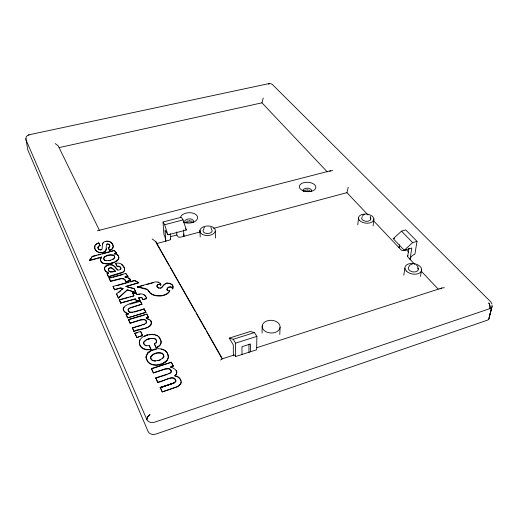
<?xml version="1.0" encoding="UTF-8"?>
<svg xmlns="http://www.w3.org/2000/svg" width="518" height="518" viewBox="0 0 518 518"><rect width="100%" height="100%" fill="white"/><g stroke="black" fill="none" stroke-linecap="round" stroke-linejoin="round"><path stroke-width="0.78" d="M241.977 354.493L241.984 346.704L250.459 343.991L250.388 351.774M248.938 352.777L249.003 344.14M233.372 355.86L233.275 344.852L229.267 338.105L250.207 331.52L254.448 332.569L256.863 336.383L256.656 349.754L235.638 356.539A5.853 1.554 72.5 0 0 233.663 355.167L221.646 359.006L220.655 360.068M262.056 333.068L262.205 325.887M279.798 334.486L280.076 327.305A8.968 6.358 2.7 0 0 267.21 320.843A8.968 6.358 2.7 0 0 266.123 331.805A8.968 6.358 2.7 0 0 280.076 327.305M108.281 269.334L108.767 268.305L110.658 267.651A1.988 1.269 -7.9 0 1 111.655 267.728L115.417 271.018L110.865 271.808A2.959 1.891 -7.9 0 1 110.056 271.613C108.476 271.141 107.75 268.007 108.806 270.94A4.04 2.584 -7.9 0 0 108.935 271.115M157.809 287.71A3.289 2.189 -5.3 0 1 157.485 287.419A4.125 2.739 -5.3 0 1 157.122 286.901L156.948 286.344A3.095 2.059 -5.3 0 1 157.096 285.483L157.491 284.984A1.897 1.263 -5.4 0 1 158.081 284.615L159.11 284.466A2.46 1.632 -5.4 0 1 159.868 284.673L160.062 284.764A5.381 3.581 -5.6 0 1 160.632 285.088L160.748 284.473A5.374 3.561 -5.6 0 0 159.952 283.068L157.938 281.98L155.309 281.915L137.393 286.868L147.539 289.711L150.343 293.324L153.011 294.962L156.779 295.914L160.722 295.985A12.464 8.301 -5.4 0 0 162.212 295.778C165.067 295.059 169.302 293.835 169.703 290.436L167.864 290.766L166.964 289.666M357.789 224.883L358.514 218.084M373.102 225.88L373.925 219.082M327.259 171.859L261.946 102.829L263.228 98.025M106.358 248.718C105.471 253.859 96.762 253.742 95.047 249.009A13.682 8.418 -7.5 0 1 94.619 247.598L94.69 246.115L95.506 244.664A5.186 3.179 -7.9 0 1 96.562 243.803L98.776 242.871L100.052 245.765L98.841 246.296A2.752 1.696 -7.9 0 0 98.426 246.678L98.064 247.403L98.511 246.238A2.454 1.509 -7.9 0 1 99.139 245.785L100.013 245.461M399.495 244.729L399.048 247.727A4.947 3.082 -41.6 0 1 399.501 246.335M368 214.912L346.937 192.651L348.232 187.315M403.8 275.213L404.895 268.195M407.66 256.436L408.961 248.141M492.1 306.539L489.193 317.288A5.601 3.535 15.3 0 1 487.082 320.292L155.892 434.084A6.151 4.915 -10.4 0 1 148.103 431.494L27.797 149.916L25.9 138.811L26.204 136.972L27.299 135.58L29.027 134.822A4.079 0.427 76.2 0 0 28.885 135.36M416.99 241.343L414.892 254.17A5.038 3.069 -41.4 0 0 410.01 259.311L411.823 247.986L404.228 250.259L393.22 238.675L401.495 231.164L405.749 229.921L416.99 241.343L412.678 242.625L404.228 250.259M420.474 276.405L421.684 269.379M181.203 381.947L180.75 384.136L177.616 386.784L162.218 391.932L160.204 387.36L172.779 383.262L175.427 381.734A2.791 2.111 -6.4 0 0 175.796 380.995L175.667 379.759L174.54 378.269L173.07 377.732L171.167 377.79L157.725 382.31C162.646 382.556 171.885 374.054 175.79 380.361A3.762 2.849 -6.5 0 1 175.861 380.95L175.835 381.254A2.486 1.884 -6.4 0 1 175.667 381.721L174.508 382.828M139.977 340.073C138.325 343.395 140.041 346.963 143.039 348.763L146.652 349.818L151.042 349.533L149.255 345.545C147.047 346.212 143.46 345.228 143.648 342.463A3.872 2.771 -7.6 0 1 144.017 341.511L147.112 339.29A11.396 8.21 -7.3 0 1 148.355 338.837A11.001 7.925 -7.3 0 1 149.216 338.591A11.927 8.599 -7.3 0 1 150.103 338.396L154.325 338.429A4.021 2.875 -7.1 0 1 155.95 339.432L156.676 341.841L155.996 343.123M128.328 310.735L129.506 311.901A3.017 2.053 -7.8 0 0 130.439 312.199L133.825 311.888L144.224 308.864L145.914 312.509L127.622 317.884L126.12 314.672L128.678 313.921C113.287 307.342 134.499 301.644 140.294 300.945L141.913 304.202L129.973 307.77L128.076 309.492L128.619 311.46M103.568 258.359C104.966 254.953 110.049 254.39 113.293 255.037L114.569 256.119L114.743 257.401C112.626 260.34 108.132 261.189 104.785 260.217L103.568 258.359C105.666 255.335 110.185 254.539 113.578 255.458L114.601 256.423L114.75 257.789L112.801 259.576M169.703 290.436L169.729 290.753C166.867 295.746 159.816 296.419 154.694 295.195A10.477 6.987 -5.5 0 1 149.352 291.906C147.507 287.257 141.226 288.455 137.393 286.868M488.824 319.082L491.731 307.394L489.193 317.288M167.042 289.517C167.372 286.687 171.918 286.027 172.662 288.902L173.07 287.6A6.378 4.254 -4.9 0 0 173.077 286.778L172.585 285.185A6.326 4.215 -4.9 0 0 171.937 284.466L169.736 283.327L167.256 283.068A3.568 2.37 -4.8 0 0 166.181 283.307L164.18 284.479L161.402 287.561A2.428 1.612 -5.4 0 1 160.586 287.885A2.622 1.742 -5.4 0 1 160.017 287.982L158.89 287.904A2.849 1.891 -5.3 0 1 158.009 287.542L156.954 286.195L157.278 284.861A2.091 1.392 -5.4 0 1 157.737 284.466L159.266 284.181L160.794 284.9M172.662 288.902L172.863 285.968M109.777 264.951L111.124 264.607L113.319 265.294L118.059 270.046A1.321 0.848 -7.5 0 0 118.894 270.059L120.487 269.366L120.901 268.473L120.59 267.437L119.833 266.517L118.635 266.09L117.049 266.213L115.631 263.299C118.745 262.49 122.442 263.636 123.808 266.725A18.227 11.649 -8.2 0 1 124.424 268.324L124.527 268.868A8.463 5.42 -7.7 0 1 124.547 269.664L124.495 270.046A5.944 3.807 -7.5 0 1 124.32 270.603L123.724 271.484A3.917 2.512 -7.4 0 1 122.954 272.079L110.107 275.939L108.547 277.039L122.118 272.818A4.727 3.03 -7.5 0 0 122.85 272.474L124.203 271.205A5.322 3.412 -7.5 0 0 124.462 270.623L124.592 269.846A8.139 5.212 -7.7 0 0 124.566 269.231L124.462 268.667A17.897 11.441 -8.2 0 0 123.841 267.035L121.555 264.381M416.608 265.235L417.689 266.375L418.324 269.146L417.806 270.713C415.281 272.811 411.409 272.157 409.065 270.092L408.249 268.434L408.78 266.88L409.842 265.086L412.425 264.038M98.893 249.177L98.97 249.514L98.433 248.718A5.899 3.632 -7.8 0 1 98.18 248.29L98.019 247.125L98.031 247.818A5.4 3.322 -7.8 0 0 98.09 248.226L98.129 248.362M114.996 266.802L116.11 268.583M102.409 244.153L103.354 242.638M106.054 266.207L107.045 265.352A7.019 4.474 -8 0 1 107.977 265.015L108.288 264.925A6.76 4.312 -8 0 1 109.259 264.711L111.603 264.97M370.234 216.304L370.843 218.881L370.26 220.221C367.89 221.944 364.426 221.555 362.237 219.703L361.59 218.285L362.186 216.958M172.857 288.105L172.643 288.591C171.62 284.816 165.572 287.38 167.236 290.727M151.062 350.479L147.617 353.444L146.173 356.624C146.244 368.538 166.071 367.417 168.356 357.187C168.337 346.73 153.127 346.678 147.617 353.082L146.154 356.222L146.18 358.029L148.006 361.836A9.836 7.2 -7.3 0 0 158.029 364.756C162.231 363.791 167.515 362.406 168.395 357.426L167.657 353.742L166.446 351.955A9.836 7.187 -7.1 0 0 164.912 350.602M95.059 245.636L94.749 248.349A14.193 8.741 -7.5 0 0 95.066 249.268A15.158 9.33 -7.4 0 0 95.37 249.87A14.4 8.864 -7.5 0 0 95.733 250.434L98.647 252.544L103.186 252.486C107.686 251.89 105.614 247.241 106.462 244.451A1.807 1.114 -7.5 0 1 106.831 244.153L108.327 243.926L109.091 244.354L109.822 245.895L109.421 247.261L109.835 246.095L109.583 245.072M104.863 267.417L104.681 267.806A5.763 3.671 -8 0 0 104.519 268.421L104.856 270.273M304.131 191.252L304.435 190.715M145.992 323.53L146.568 322.52L146.238 320.946L145.014 319.748A3.03 2.104 -7.3 0 0 144.464 319.535A3.212 2.234 -7.3 0 0 143.46 319.386L140.507 319.781L130.109 323.2L140.689 320.079L143.913 319.736A3.16 2.195 -7.3 0 1 145.254 320.176L146.348 321.419M124.119 307.064C121.814 310.088 125.375 313.914 128.645 313.85L128.606 313.532M170.979 372.584L171.27 371.367L170.448 369.464A3.846 2.875 -6.7 0 0 167.631 368.44L164.996 368.874L153.341 372.928L165.022 369.198L168.764 368.887A3.827 2.862 -6.7 0 1 170.966 370.454M163.83 356.591C161.629 360.288 156.151 361.622 152.24 360.172L150.9 358.657L150.66 356.805C152.862 353.101 158.359 351.787 162.276 353.25L163.604 354.772L163.83 356.591L162.665 358.611M362.451 216.148L363.079 215.21L364.368 214.575M203.969 229.021L203.017 230.4L203.296 231.87C205.329 234.058 208.896 233.961 211.286 232.407L212.225 231.022L210.865 227.402M153.6 360.891L152.208 360.45L150.926 358.974L150.712 357.064C152.998 353.425 158.443 352.072 162.361 353.613L163.63 355.095L163.83 356.98M185.975 222.235L186.409 221.639M101.709 257.323L89.4 260.612L92.249 256.339L114.323 250.466L116.459 253.224L114.31 253.794L116.421 252.913M89.4 260.612L92.288 256.643L96.86 255.432M163.021 286.104L163.876 285.094A7.679 5.128 -4.7 0 1 164.685 284.408L165.643 283.845M176.198 376.379L174.877 375.731L176.23 374.132C180.154 368.57 165.294 366.511 173.271 365.98L171.406 362.231L151.418 368.563L153.341 372.928M174.896 376.055L176.23 374.501L176.664 372.656L176.088 370.655M162.354 287.089L161.661 287.736M203.697 228.244L204.584 227.272M96.465 244.198L98.776 242.871L100.052 245.765M170.746 372.863L169.509 373.685M118.382 298.09L127.311 289.73L135.981 292.521L127.35 290.041L118.382 298.09L116.537 293.913L122.999 288.52L121.859 289.815M118.92 292.269L120.688 290.799M163.526 363.001L166.958 360.34M146.575 335.47L147.235 334.958L144.282 336.357L147.235 334.958L151.114 334.337A11.61 8.32 -7.3 0 1 153.231 334.388L155.866 334.965A8.832 6.32 -7.2 0 1 157.537 335.761L158.035 336.098A10.535 7.543 -7.3 0 1 159.641 337.671L161.072 341.446A9.693 6.948 -7.2 0 1 160.865 343.214L160.703 343.687A7.796 5.588 -7.1 0 1 159.615 345.383L156.19 347.85L159.337 345.998A7.122 5.115 -7.1 0 0 160.379 344.716A8.644 6.197 -7.2 0 0 160.968 343.266L161.104 342.256A11.409 8.178 -7.4 0 0 160.956 340.721L159.427 337.684M147.617 353.082L150.466 351.198M156.19 347.85L154.364 343.822L155.983 342.78L156.611 340.792M161.454 287.859L161.02 288.066A2.655 1.768 -5.4 0 1 160.541 288.215A2.467 1.645 -5.4 0 1 160.295 288.261M174.165 383.022L160.23 387.684L165.307 386.033M186.467 222.798L188.092 221.95L190.164 221.827L191.906 222.462M329.675 171.244L332.627 170.448M109.674 241.776L112.056 243.583A15.365 9.454 -8.1 0 1 112.633 244.496L113.261 246.762L112.626 248.601A5.413 3.341 -7.6 0 1 112.095 249.152A5.193 3.205 -7.6 0 1 110.994 249.896L109.557 250.485L108.236 247.546L109.382 246.956M157.725 382.31L155.756 377.849L168.486 373.75L170.72 372.539A2.661 1.988 -6.6 0 0 171.225 371.678L170.94 370.13M440.028 288.934L441.789 288.034L444.34 287.717M97.39 230.782L330.724 170.7M108.547 277.039L107.084 273.685L108.663 273.012L105.491 271.05M107.122 273.996L108.709 273.323L105.536 271.367L104.468 268.706A6.514 4.144 -7.9 0 1 104.526 267.864L104.746 267.243A4.584 2.914 -8 0 1 106.248 265.747L106.287 266.058A4.837 3.082 -8 0 1 107.058 265.669M173.491 382.983L174.229 382.653M151.152 350.777L156.397 349.119M168.486 373.75L169.613 373.303M305.018 190.268L305.827 189.951M169.25 290.935L169.729 290.753M146.542 335.152L142.392 337.121L139.944 339.75C136.875 346.341 145.318 351.139 151.01 349.21M187.121 221.141L188.034 220.797M142.89 324.98L144.677 324.339M159.24 360.353L160.263 359.991M109.557 250.485L112.192 248.724L113.215 246.71A8.968 5.523 -7.7 0 0 113.17 245.81L112.775 244.561A15.864 9.758 -8.1 0 0 112.283 243.654C110.069 239.445 101.165 240.553 102.337 246.056L102.04 249.067A1.794 1.101 -8 0 1 101.664 249.365L100.356 249.67L99.048 249.287M160.23 387.684L173.433 383.268M162.218 391.932L177.583 386.467L180.685 383.89C182.491 379.992 178.704 376.036 174.877 375.731M168.208 385.088L171.808 383.585M256.863 347.695L441.789 288.034M155.788 378.172L167.152 374.52M144.405 344.846L143.674 343.408A3.866 2.771 -7.6 0 1 143.777 342.392L145.998 340.164A9.777 7.038 -7.3 0 1 147.196 339.588L149.993 338.74A10.049 7.233 -7.3 0 1 151.405 338.532L153.593 338.571A4.099 2.933 -7.1 0 1 154.358 338.753A4.409 3.16 -7.2 0 1 155.406 339.251L156.378 340.352M170.597 367.165L173.271 365.98M112.218 262.904L112.866 262.697A12.27 7.666 -7.7 0 0 114.711 261.966L117.677 259.958A7.032 4.416 -7.6 0 0 118.81 257.465L118.415 255.886M151.45 368.881L171.406 362.231M235.638 356.539L235.554 343.149L256.863 336.383M229.267 338.105L233.229 339.264L254.448 332.569M136.823 337.568L142.56 335.502L140.637 331.455L134.894 333.184L136.823 337.568L142.56 335.502M150.045 320.182C156.475 329.17 136.894 329.021 134.045 331.63L134.007 331.306C138.902 328.166 149.087 329.804 151.405 323.2C153.257 318.693 141.136 318.389 148.401 317.262L146.801 314.05L128.464 319.451L130.109 323.2M134.926 333.501L137.794 332.64M134.045 331.63L132.368 327.797L144.632 324.028L146.529 322.228L146.238 320.946M132.401 328.114L136.15 326.994M137.646 326.547L141.395 325.427M146.516 318.143L148.401 317.262M134.518 312.03L138.403 310.891M128.503 319.768L144.541 315.041M126.12 314.672L128.639 313.604M139.866 310.463L144.224 308.864M393.22 238.675L394.716 238.241M127.622 317.884L145.882 312.192M129.999 304.247L139.588 301.476M141.913 304.202L129.992 308.093L128.691 308.864L128.101 309.835L128.257 310.58M136.584 301.301L135.489 299.074L120.772 302.978L135.457 298.756L136.584 301.301L139.873 300.356L138.733 297.818L140.423 297.358L142.21 297.785L142.968 299.669L146.626 298.614C146.082 294.082 140.773 292.832 137.147 294.619L136.668 293.654L132.343 292.424L133.916 295.869L130.07 296.969M138.733 297.818L141.556 297.656L142.754 299.067M136.551 300.99L139.841 300.039M146.594 298.303L142.968 299.669M120.811 303.295L119.257 299.734L133.916 295.869M119.295 300.051L128.529 297.41M89.355 260.301L101.664 257.012L100.421 258.845L100.304 259.829L101.606 262.205A6.734 4.228 -7.9 0 0 102.836 262.989A7.207 4.526 -7.9 0 0 104.649 263.545L105.355 263.656A8.916 5.588 -7.8 0 0 107.323 263.74L108.035 263.701A12.115 7.569 -7.8 0 0 110.217 263.403L112.866 262.697M137.425 287.186L143.447 285.476M146.458 284.628L153.237 282.711M123.031 288.837L120.636 288.137L114.53 289.853L113.041 286.422L134.648 280.374L138.824 282.699L125.861 286.668M116.932 285.658L128.509 282.414M130.05 281.986L134.68 280.691L138.157 282.627M113.041 286.422L114.491 289.543L120.603 287.827L122.999 288.52M138.824 282.699L125.829 286.357L134.104 288.487L135.949 292.204M125.919 281.792L130.348 280.238L125.919 281.792L125.181 279.791L123.653 278.684L121.329 278.393L110.548 281.093L109.123 278.056L125.719 273.472L127.978 276.411L125.395 277.124M109.123 278.056L111.428 277.739M112.937 277.324L122.74 274.618M127.946 276.1C119.192 278.03 131.384 276.094 130.381 280.549M109.168 278.367L110.587 281.404L121.367 278.703L123.705 279.001L125.667 280.905M114.271 271.652L115.456 271.328M200.311 231.896L180.776 237.121A2.409 1.489 -3.4 0 1 177.687 236.357L176.858 234.997L176.677 231.973M213.565 228.347L346.937 192.651M98.381 255.024L100.66 254.422M102.182 254.014L114.323 250.466M170.364 236.726L176.858 234.997M167.923 234.868L186.357 229.979L183.055 219.917L181.352 217.23L163.015 221.995L163.921 234.589A4.817 1.101 75.2 0 1 165.812 241.129L165.022 229.992L167.923 234.868L164.653 224.721L163.015 221.995M166.343 283.573L166.712 283.482A3.801 2.525 -4.8 0 1 167.482 283.365M164.653 224.721L183.055 219.917M165.831 283.437L167.256 283.068M110.878 263.267L111.551 263.099M157.673 360.793L158.728 360.534M147.248 335.282L147.908 335.12M149.579 338.83L148.757 339.044A11.266 8.12 -7.3 0 0 147.196 339.588M113.306 271.911L110.988 272.125A3.225 2.059 -7.9 0 1 110.146 271.944M108.935 260.8L110.302 260.496M55.18 143.564L58.275 145.888L59.078 147.611L261.946 102.829M28.969 134.803L269.133 83.56M138.552 294.541L140.054 294.23M221.646 359.006L222.442 358.844L155.827 241.673L152.201 238.947M104.222 257.006L104.753 256.909M105.782 241.621L106.786 241.466A4.61 2.83 -7.5 0 1 108.197 241.453L109.214 241.628M132.99 312.393L130.659 312.548A3.121 2.124 -7.8 0 1 129.675 312.283M115.631 263.299L117.087 266.517L118.687 266.401L120.312 267.243L120.94 268.797L120.5 269.697L120.487 269.366M149.19 334.861L149.819 334.77A11.169 8.003 -7.3 0 1 151.036 334.66M305.762 191.084L307.724 190.967L309.505 191.543M109.395 244.988L107.284 243.959M154.293 361.111L155.653 361.13M306.786 189.802L307.789 189.834M189.064 220.636L190.112 220.668M154.183 334.842L152.939 334.68A11.169 8.003 -7.3 0 0 152.292 334.647M168.628 283.398L169.671 283.611M115.734 254.098L114.329 253.833C115.76 252.946 118.823 255.283 118.823 257.42A7.213 4.526 -7.6 0 1 118.564 259.019L117.826 260.146A7.848 4.927 -7.6 0 1 116.66 261.182L114.504 262.386A12.924 8.074 -7.8 0 1 112.71 263.073L107.491 264.044L102.875 263.293A7.071 4.442 -7.9 0 1 101.34 262.225L100.343 260.133L101.664 257.012M159.13 288.267L158.197 287.95M170.623 367.217L171.872 367.527M127.363 287.056L134.136 288.804L135.981 292.521M268.926 83.644L269.936 83.903A3.704 1.431 78.6 0 0 268.525 84.194M99.929 249.929L99.216 249.385M105.937 260.807L104.785 260.496L103.794 259.453L103.717 258.094M132.375 292.741L136.7 293.965L137.147 294.619M146.665 318.635L148.919 319.321M112.147 265.086L113.837 265.928M157.893 282.278L158.566 282.485M145.092 345.422L146.309 345.823M270.538 83.534L272.274 84.376L490.883 301.955L491.996 304.014M308.747 190.041L309.57 190.41M176.845 376.541L178.432 377.298L180.497 379.493L180.989 380.743M171.018 284.155L170.7 283.993A6.514 4.345 -4.9 0 0 170.021 283.722M191.071 220.901L191.854 221.303M115.21 271.225C113.481 268.803 110.062 266.459 108.294 269.095M128.147 278.017L130.219 279.837M117.592 270.163L116.233 268.758M171.328 284.337L172.377 285.198M109.667 271.73L109.259 271.438A4.04 2.584 -7.9 0 1 109.091 271.283M143.862 294.781L145.571 296.328M129.345 312.108L128.82 311.7M116.9 254.578L117.8 255.27M158.307 336.603L159.084 337.309M114.504 266.517L114.355 266.369A7.045 4.487 -8.1 0 0 114.2 266.22M401.495 231.164L412.678 242.625M408.708 252.201L406.507 249.896L404.403 250.524A2.525 1.528 9 0 1 400.938 249.721L372.992 220.189M414.976 264.562L408.067 257.252A2.558 1.567 9.5 0 1 407.925 255.665M421.05 270.972L438.15 289.05M185.159 222.973L184.745 221.134A5.07 3.069 -2.8 0 1 185.496 220.105L187.568 219.075L190.171 218.881A5.07 3.069 -2.8 0 1 191.822 219.282L193.428 220.48L193.622 222.054A5.07 3.063 -2.8 0 1 193.479 222.351M114.782 266.815L114.854 266.628M114.886 251.385L116.459 253.224M127.978 276.411L125.719 273.472M113.293 255.037L113.578 255.458M100.369 249.974L99.391 249.475M185.599 228.775L186.357 229.979M233.229 339.264L235.554 343.149M310.172 190.896L310.496 191.453M169.405 266.032L156.65 243.583L169.004 240.274A2.422 1.502 -4.1 0 0 170.454 238.286M170.202 267.437L195.318 311.635M196.115 313.04L205.678 329.882M206.475 331.287L221.225 357.245M303.27 191.168L303.516 191.602M417.761 268.039L418.324 269.146M171.736 363.176L173.297 366.304M138.766 298.128L139.873 300.356M141.938 304.519L140.294 300.945M144.257 309.181L145.914 312.509M148.426 317.579L146.801 314.05M132.343 292.424L133.884 295.558M108.236 247.546L109.518 250.181M59.078 147.611L99.391 230.29M154.364 343.822L156.164 347.526M151.042 349.533L149.255 345.545M142.592 335.819L140.637 331.455M370.176 217.469L370.843 218.881M107.084 273.685L108.508 276.729M116.537 293.913L118.344 297.779M119.257 299.734L120.772 302.978M126.088 314.355L127.59 317.566M128.464 319.451L130.07 322.882M132.368 327.797L134.007 331.306M134.894 333.184L136.791 337.244M151.418 368.563L153.309 372.604M155.756 377.849L157.692 381.986M160.204 387.36L162.186 391.608M155.827 241.673L156.378 242.942M25.906 139.633L146.84 419.554A6.229 4.908 -9.9 0 0 152.279 422.558L154.727 422.144L489.97 308.605A5.659 3.516 14.8 0 0 491.958 305.154M146.147 297.403L146.626 298.614M192.379 221.84L192.605 222.462M162.276 353.25L162.361 353.613M98.763 249.074L98.841 249.411L98.323 248.789A5.834 3.594 -7.8 0 1 98.18 248.498M303.108 190.902L303.062 190.177A4.843 2.771 3.2 0 1 303.587 189.251L305.374 188.319L307.821 188.144A4.843 2.771 3.1 0 1 309.479 188.5L311.227 189.582L311.706 191.006A4.843 2.771 3.1 0 1 311.622 191.278M160.82 285.217L160.774 284.777A5.374 3.561 -5.6 0 0 159.952 283.365M175.518 379.429L175.537 379.752M157.886 346.73L157.912 347.06M170.189 233.495L170.558 239.057M183.592 229.934L183.929 236.279A4.785 1.198 75.1 0 0 183.605 234.026M199.954 230.193L200.213 237.024M215.294 231.229A7.751 4.772 -1.9 0 1 202.881 234.622A7.751 4.772 -1.9 0 1 204.668 226.392A7.751 4.772 -1.9 0 1 215.294 231.229L215.462 238.06M146.173 356.624L146.18 358.029M180.458 217.295A8.67 5.212 -2.8 0 1 191.9 212.892A8.67 5.212 -2.8 0 1 196.536 220.234A8.67 5.212 -2.8 0 1 183.495 222.099M25.9 138.811A4.144 2.059 -8.2 0 1 26.023 138.559M161.124 349.113A9.836 7.187 -7.1 0 1 164.374 350.272M172.352 285.198A6.378 4.254 -4.9 0 1 172.837 285.975M107.627 265.449A7.239 4.623 -8 0 1 108.521 265.177M105.115 267.042A4.267 2.72 -8 0 1 105.439 266.692M95.778 244.736A5.601 3.438 -7.9 0 1 96.102 244.464M156.941 335.735A9.447 6.76 -7.2 0 1 157.427 335.994M155.355 335.114A8.91 6.378 -7.2 0 1 156.436 335.496M147.876 416.576L146.84 419.554A6.294 3.879 -27.1 0 1 150.058 414.614L147.876 416.576M100.77 249.644L100.583 249.974L101.716 249.663L100.77 249.644M489.827 305.374L488.791 302.881A5.497 2.998 67 0 1 489.97 308.611L489.827 305.374M303.218 190.805A8.282 4.707 3.1 0 0 315.87 187.432A8.282 4.707 3.1 0 0 303.71 182.666A8.282 4.707 3.1 0 0 303.218 190.805M406.306 271.037A8.489 5.271 10.1 0 0 420.843 271.995A8.489 5.271 10.1 0 0 412.736 263.461A8.489 5.271 10.1 0 0 406.306 271.037M359.628 220.506A7.738 4.552 6.4 0 0 372.973 221.315A7.738 4.552 6.4 0 0 366.058 214.038A7.738 4.552 6.4 0 0 359.628 220.506"/></g></svg>
